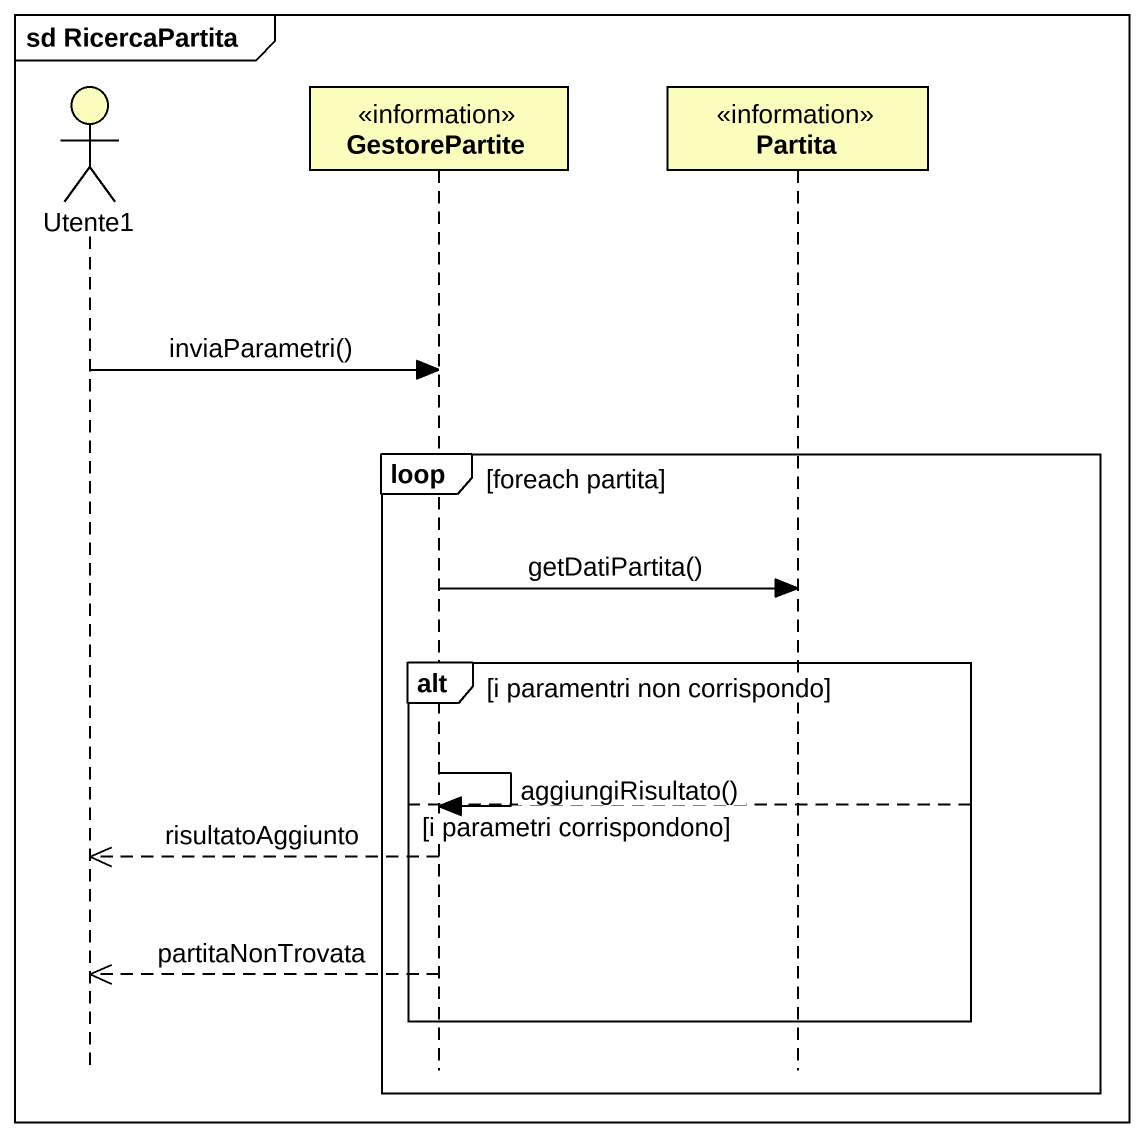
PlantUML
@startuml
mainframe sd RicercaPartita
hide footbox
actor Utente1 #FBFDBC
participant GestorePartite <<information>> #FBFDBC
participant Partita <<information>> #FBFDBC

Utente1 -> GestorePartite : inviaParametri()
loop foreach partita
  GestorePartite -> Partita : getDatiPartita()
  alt i paramentri non corrispondo
    GestorePartite -> GestorePartite : aggiungiRisultato()
  else i parametri corrispondono
    GestorePartite -->> Utente1 : risultatoAggiunto
    GestorePartite -->> Utente1 : partitaNonTrovata
  end
end
@enduml
